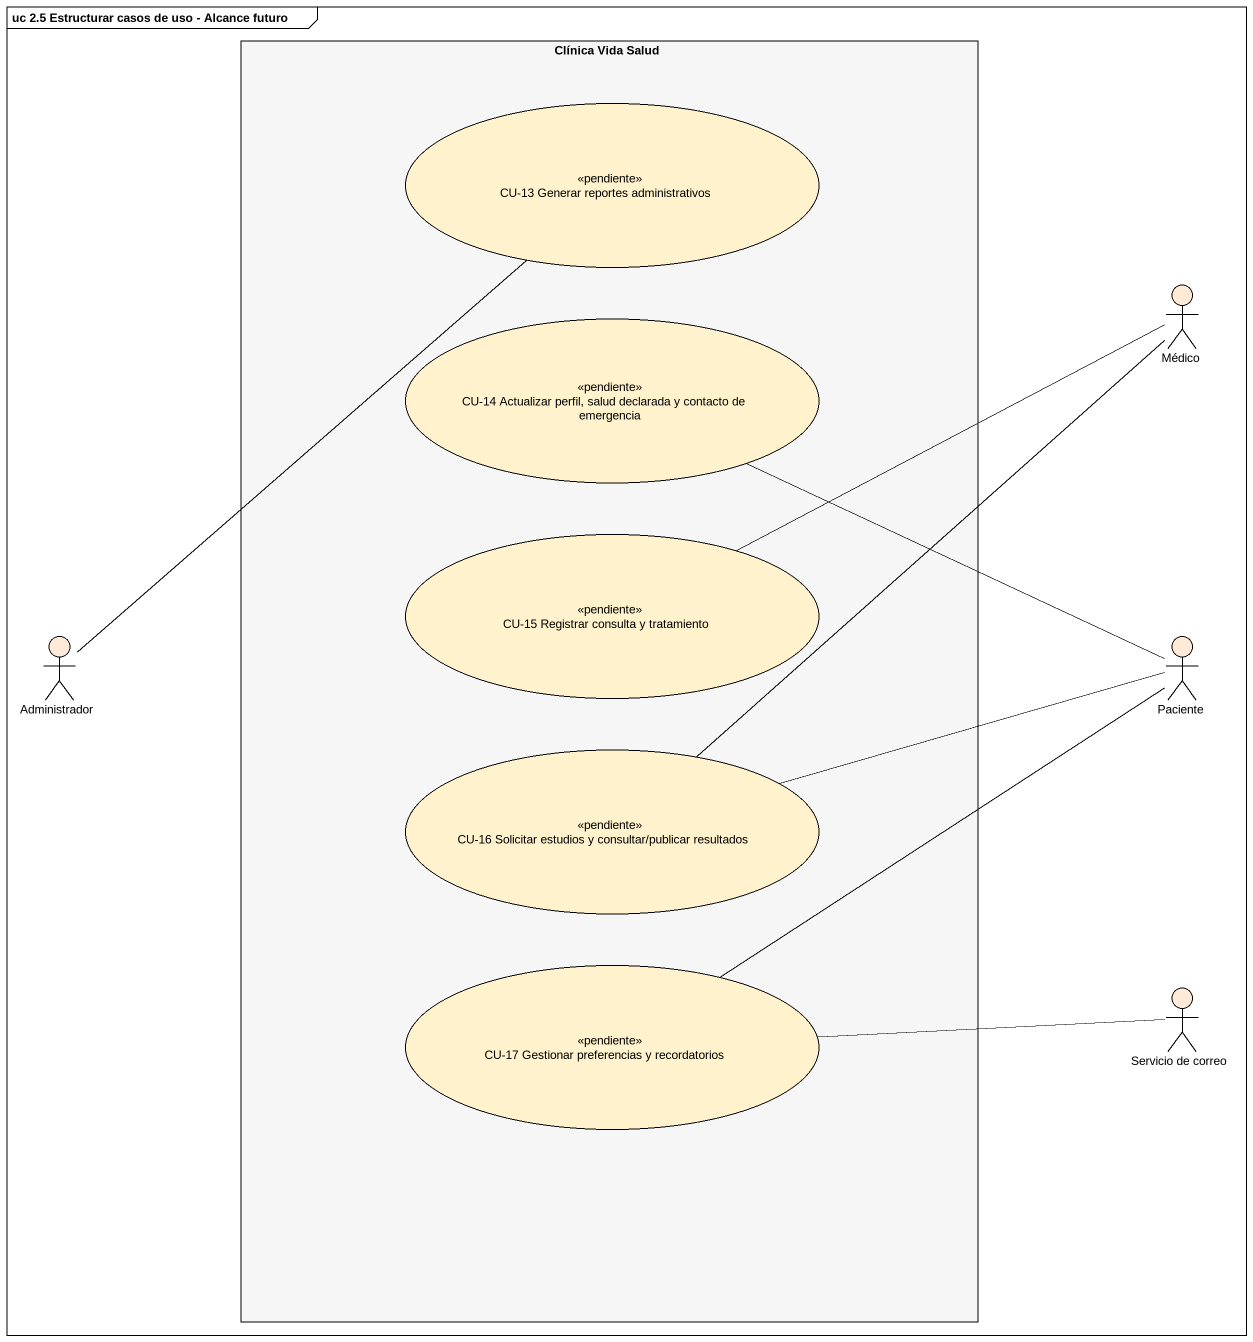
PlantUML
@startuml
mainframe uc 2.5 Estructurar casos de uso - Alcance futuro
rectangle "Clínica Vida Salud" as Clínica_Vida_Salud #F6F6F6 {
  usecase "CU-13 Generar reportes administrativos" as CU_13_Generar_reportes <<pendiente>> #FFF2CC
  usecase "CU-14 Actualizar perfil, salud declarada y contacto de emergencia" as CU_14_Actualizar_perfil <<pendiente>> #FFF2CC
  usecase "CU-15 Registrar consulta y tratamiento" as CU_15_Registrar_consulta_y <<pendiente>> #FFF2CC
  usecase "CU-16 Solicitar estudios y consultar/publicar resultados" as CU_16_Solicitar_estudios_y <<pendiente>> #FFF2CC
  usecase "CU-17 Gestionar preferencias y recordatorios" as CU_17_Gestionar <<pendiente>> #FFF2CC
}
actor Médico #FFEAD7
actor Administrador #FFEAD7
actor Paciente #FFEAD7
actor "Servicio de correo" as Servicio_de_correo #FFEAD7
Médico -left- CU_15_Registrar_consulta_y
Médico -- CU_16_Solicitar_estudios_y
Administrador -up- CU_13_Generar_reportes
Paciente -left- CU_14_Actualizar_perfil
Paciente -left- CU_16_Solicitar_estudios_y
Paciente -left- CU_17_Gestionar
Servicio_de_correo -left- CU_17_Gestionar
@enduml
